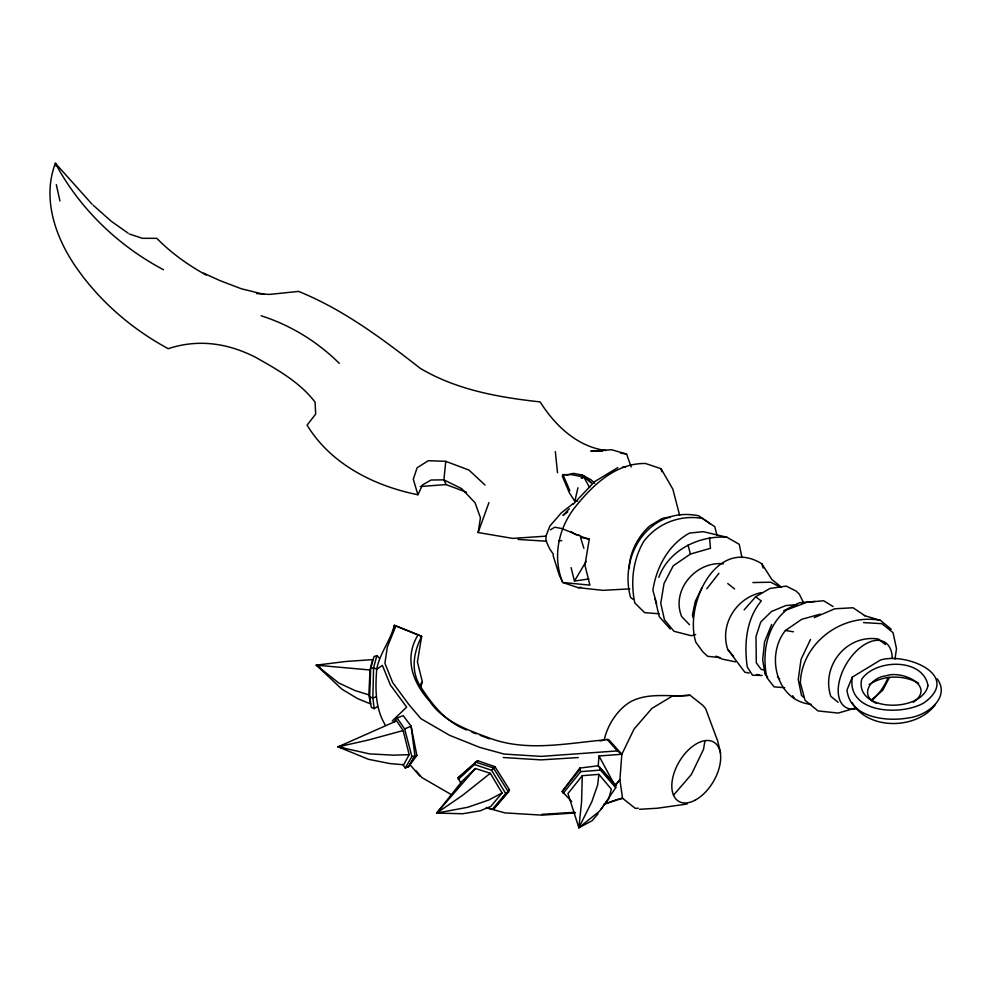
<?xml version="1.0" encoding="UTF-8"?>
<svg xmlns="http://www.w3.org/2000/svg" width="991" height="991" viewBox="0 0 991 991"><rect width="100%" height="100%" fill="white"/><g stroke="black" fill="none" stroke-linecap="round" stroke-linejoin="round"><path stroke-width="1.49" d="M385.511 725.424C375.056 708.305 375.242 688.683 376.729 669.21C379.565 653.49 390.466 640.904 394.331 625.284L421.658 636.383L417.422 661.901L422.364 681.858L420.568 687.704M377.311 706.583L374.214 708.676L371.291 707.363L369.668 696.921L370.684 668.268L374.065 656.513L376.828 655.633L379.429 658.086M368.85 694.877L370.027 669.978L372.616 659.634L345.735 661.493L316.327 665.159L341.808 689.104L357.652 698.643L370.547 703.907L368.85 694.877L355.063 690.578L338.711 682.948L316.327 665.159L322.509 665.308M720.618 752.887L717.645 740.921L705.604 708.602L702.83 705.369L690.083 695.248L671.923 696.339L651.917 708.404L634.054 729.079L621.852 754.25L619.895 779.843L622.546 798.263L635.281 808.383L638.315 808.21M393.576 629.818L394.331 625.284L418.115 634.785C403.795 658.061 412.491 682.254 429.586 701.17C443.349 721.559 467.665 729.995 489.752 738.171C528.191 752.541 569.429 742.606 608.697 739.583L621.852 754.25L598.998 755.984L598.192 765.77L615.659 785.194L615.733 787.709L601.091 809.189M92.089 204.245L55.385 163.255C41.065 200.839 57.181 242.138 79.998 272.711C103.225 304.373 133.785 330.053 168.259 348.696C198.324 338.711 227.88 343.171 255.616 357.317C277.183 369.519 299.839 382.13 315.076 402.173L315.683 414.077L307.074 425.114C330.796 464.222 374.251 485.974 417.905 494.757L413.272 479.186L417.124 467.777L428.36 460.691L445.764 461.335L443.918 479.855L446.136 484.587L466.6 492.304M598.118 813.673L592.11 820.734L578.843 827.745L581.568 802.177L582.287 775.68L598.886 774.367L611.336 789.146L608.722 798.932L599.456 811.257L578.843 827.745L567.967 793.531L582.287 775.68M598.886 774.367L597.672 784.922L591.813 801.769L578.843 827.745M577.691 501.062L574.817 501.335L577.926 487.795M852.297 677.138C846.264 713.879 902.59 716.208 924.591 702.433C962.026 674.685 904.919 652.115 880.429 660.056L852.297 677.138L846.995 689.996C849.882 717.67 886.487 722.018 908.598 717.88C926.201 715.985 951.05 697.949 937.226 678.847M894.984 659.164L896.496 648.647L893.04 632.642L881.891 623.673L863.52 622.608M572.934 503.775L561.34 512.842L549.918 525.973L545.93 536.156L512.768 538.41L478.133 532.526L480.449 517.81L475.073 502.771L461.608 488.625L443.918 479.855L431.11 480.016L422.538 484.884L417.905 494.757M704.973 740.661L703.511 749.382L691.322 774.553L673.459 795.228M376.828 655.633L373.582 667.86L372.851 697.924L374.214 708.676M478.133 532.526L488.922 502.598M460.914 783.286L458.04 777.885L477.637 760.692L494.93 766.65L509.424 789.691L508.47 792.057L494.001 808.693L492.217 809.35L486.482 807.43M458.276 779.483L474.392 764.495L475.383 762.054L493.369 767.889L508.47 792.057L505.72 793.543L492.217 809.35M395.867 626.039L387.308 647.073L384.904 663.301L392.684 682.576L408.726 704.341L420.927 718.686L449.629 735.334L479.706 747.375L504.122 754.064L541.197 756.393L617.331 750.905L621.852 754.25M771.692 624.479L764.594 641.772L762.674 659.622L764.965 674.016L767.74 677.237M571.696 801.533L562.17 791.487L579.785 768.087L598.192 765.77L615.659 785.194M810.539 639.406L801.062 659.288L798.238 679.516L801.471 695.335L803.651 697.33M701.901 587.911L695.31 601.326L692.449 614.99L693.155 617.814M820.313 614.147L801.694 619.313L785.442 630.474C765.225 655.46 776.523 701.318 811.295 704.341M889.423 677.435L882.671 690.393L871.312 700.03M409.159 754.684L403.671 764.779L389.859 763.565L368.541 759.317L338.042 746.842L396.635 720.866L403.139 730.54L409.159 754.684L393.303 755.154L369.606 753.903L338.042 746.842L343.852 745.083M494.001 808.693L509.424 789.691M658.792 577.357C668.615 550.104 699.051 535.289 726.898 537.246L739.249 544.319L741.937 557.599M405.245 768.037L411.884 756.554L404.638 728.942L397.118 718.004L403.201 715.613L411.104 726.155L416.877 755.514L408.317 766.836L405.245 768.037L402.742 764.395M404.638 728.942L411.104 726.155L414.956 755.885L409.915 764.581L419.726 775.99M588.852 578.955L574.47 581.06L586.177 561.389M408.317 766.836L414.956 755.885L416.877 755.514M935.405 704.514C917.084 729.71 868.166 730.602 852.173 702.644M505.72 793.543L491.61 770.267L494.93 766.65M420.642 684.124L422.364 681.858M706.843 588.765L718.909 573.331M615.3 785.677L619.895 779.843L614.866 785.392M393.638 722.389L397.118 718.004M562.17 791.487L580.069 769.251L579.785 768.087M563.123 793.37L580.726 771.63L600.484 770.094L615.733 787.709M502.078 792.973L488.687 800.047L467.727 807.281L436.697 813.078L462.041 781.267L475.432 768.508L490.297 773.29L502.078 792.973L490.805 806.451L480.127 810.811L462.809 813.747L436.697 813.078L475.432 768.508M744.105 609.923L755.625 596.805L769.97 588.468L786.284 586.102L796.145 591.131L799.291 594.092L803.354 602.342M573.269 504.159L594.55 481.676L617.851 467.616M569.292 508.804L562.925 515.431L567.806 511.913M392.263 720.928L406.657 707.128L390.367 684.954L382.377 665.357L376.729 669.21L373.582 667.86L370.684 668.268M566.307 475.098L573.467 473.351L582.274 475.098L591.429 482.927L584.702 476.634L582.485 477.947L580.999 477.699L583.959 477.29L589.62 487.51M477.637 760.692L458.04 777.885M490.297 773.29L462.524 795.364L436.697 813.078M913.343 702.272C936.507 685.772 901.339 669.817 886.004 675.874C871.3 677.014 858.218 695.434 876.552 703.387M709.519 537.568L710.485 548.308L690.393 554.056L673.248 565.799L664.044 583.488L660.749 603.271L664.466 619.846L674.016 631.292L691.346 635.727L695.657 634.5M869.082 684.496C883.6 675.044 903.681 674.685 918.657 683.208M550.426 529.813L554.836 527.2L561.86 528.562L589.187 539.661L584.938 565.18L589.893 585.148L562.69 582.473L559.06 574.52L553.052 555.356M783.547 610.865L799.204 602.788L815.048 601.426M814.255 617.641L834.695 608.784L853.028 607.768L865.019 615.745M604.721 804.023L617.727 799.254M603.965 804.147L622.546 798.263L618.929 799.006M376.382 696.896L372.851 697.924L369.668 696.921M855.208 708.094L838.213 713.074L817.984 710.919L805.014 700.241L800.344 682.799C801.694 643.184 842.077 612.971 880.454 620.366L891.256 629.26M403.139 730.54L368.243 740.054L338.042 746.842L343.803 748.118M411.884 756.554L414.956 755.885M599.939 740.872L602.85 740.45M687.085 804.023L657.343 808.235L639.579 809.288M679.64 515.308L672.852 489.158L661.034 468.693L645.537 463.503C616.551 462.97 594.105 483.856 576.911 504.927C558.813 526.209 551.937 556.211 562.69 582.473L578.187 587.663L581.16 587.254M420.246 486.507L446.136 484.587M761.633 592.568C736.412 597.511 719.342 624.64 727.766 649.489L744.836 672.208L749.221 673.05M622.459 467.195L625.532 466.922M797.111 604.597L785.801 605.563L771.506 611.472L760.716 622.051L755.997 636.519L756.306 662.868L761.274 669.52L763.999 669.805M558.862 540.801L561.773 540.603M575.486 812.905L542.114 815.147L505.026 812.905L486.37 807.789M578.261 757.558L541.074 759.874L503.242 757.508M541.916 814.342L574.656 812.31M629.756 588.865L602.974 590.351L578.187 587.663M565.056 474.602L562.962 474.701L562.306 476.163L569.33 492.688L574.817 501.335M752.912 582.559L770.676 582.212L780.759 587.341M690.083 695.248C672.282 697.094 652.92 692.858 635.875 699.336A37.98 21.802 -59.3 0 0 604.225 740.19M723.43 563.78C696.029 560.918 670.845 590.165 681.659 616.551L689.513 624.726M602.639 451.19L590.785 451.128L611.645 449.753L626.622 454.064L631.18 466.984M762.166 675.441L752.516 675.218L747.276 667.054C744.006 644.385 746.062 619.164 761.299 600.967L755.625 596.805M546.66 541.21L518.095 539.451M256.52 293.584L269.552 294.414L298.564 291.404C343.493 309.601 382.328 338.736 420.258 368.33C456.616 389.946 498.696 397.354 540.157 401.912C554.96 425.473 577.121 446.631 605.736 450.496M370.027 669.978L316.327 665.159L320.204 667.451M659.126 613.776L644.633 612.649L634.773 602.912C630.437 581.94 632.84 559.927 643.803 541.309C657.578 523.236 680.272 514.502 702.631 518.466L714.796 526.692L716.951 535.152M784.674 687.692L774.07 686.862L766.898 677.609C761.707 653.614 766.576 625.618 786.792 609.824L806.86 602.305L823.645 600.744L833.097 606.554M719.887 657.566L707.636 656.327L702.755 651.731L695.855 642.292C683.889 605.303 716.22 535.487 761.856 563.792L771.902 579.549L781.007 586.808M589.385 538.794L580.54 537.494L583.897 548.32M620.601 453.122L626.622 454.064M785.442 630.474L793.457 631.8M756.529 674.475L759.354 674.958M580.206 476.337L571.349 474.627L562.962 474.701L569.813 490.619M579.624 535.363L575.226 534.471L571.002 531.572M735.458 661.839L722.241 659.102L716.022 656.116M726.898 537.246L703.263 531.672L689.575 533.071C668.591 544.431 656.339 567.174 652.883 590.215L656.624 603.792M582.782 475.791L580.875 475.333L584.702 476.634M264.25 294.426L241.395 288.777L220.213 280.713L203.551 273.157M864.4 615.597L880.454 620.366M129.264 233.975L142.407 238.311L156.838 238.348A271.423 162.4 -0.9 0 0 206.227 275.064M474.392 764.495L491.61 770.267M471.989 732.25L476.089 733.786M480.189 735.334L489.74 738.927M445.764 461.335L468.978 470.093L485.02 485.02M261.141 315.77C290.623 325.184 317.306 341.622 339.306 363.35M418.115 634.785L421.658 636.383C413.891 651.508 410.584 669.582 419.527 685.004C431.395 703.721 445.194 721.721 466.588 729.958M163.478 269.725C118.152 245.706 79.478 208.618 55.385 163.255L56.239 166.191M450.546 794.175L421.844 777.526L416.208 770.899M710.46 524.028L698.729 515.791C650.629 505.955 618.669 553.486 630.487 597.239L632.865 599.208M128.062 233.12L111.277 221.278L93.216 205.248M885.496 644.596L878.447 639.046C846.487 633.992 820.969 666.125 830.768 696.301L838.089 702.26M727.766 583.538L734.604 588.951M594.711 483.311L590.97 479.768L582.274 475.098L582.336 475.965M777.501 676.878L779.644 679.033M670.263 629.012L659.25 616.637L655.026 598.713M606.926 739.137L617.331 750.905M727.766 649.489L733.588 656.426M553.449 554.378L549.695 548.903L546.053 540.962L545.93 536.156M792.602 695.719L794.237 698.271M598.998 755.984L612.872 781.701M761.856 563.792L763.144 568.054M580.069 769.251L580.726 771.63M688.064 545.062L690.393 554.056M571.089 567.632L574.47 581.06M661.034 468.693L661.765 471.654M56.314 184.636L59.943 200.962M599.939 767.529L600.484 770.094M555.332 451.586L557.512 472.757M629.335 568.202A38.03 21.827 -59.3 0 1 649.749 525.948L661.728 518.714A37.943 21.765 -59.3 0 1 670.238 517.537M856.67 708.751A37.98 21.752 -59 0 1 838.795 683.84A37.98 21.752 -59 0 1 867.893 642.763A37.98 21.752 -59 0 1 892.247 658.495M888.171 677.448A37.98 21.752 -59 0 1 871.585 700.724M927.985 685.561C922.212 713.148 854.168 712.269 861.712 679.219C875.685 658.879 922.931 657.727 927.985 685.561M694.852 800.319A34.412 19.758 -59.3 0 0 718.066 746.471A34.412 19.758 -59.3 0 0 675.825 768.372A34.412 19.758 -59.3 0 0 694.852 800.319"/></g></svg>
